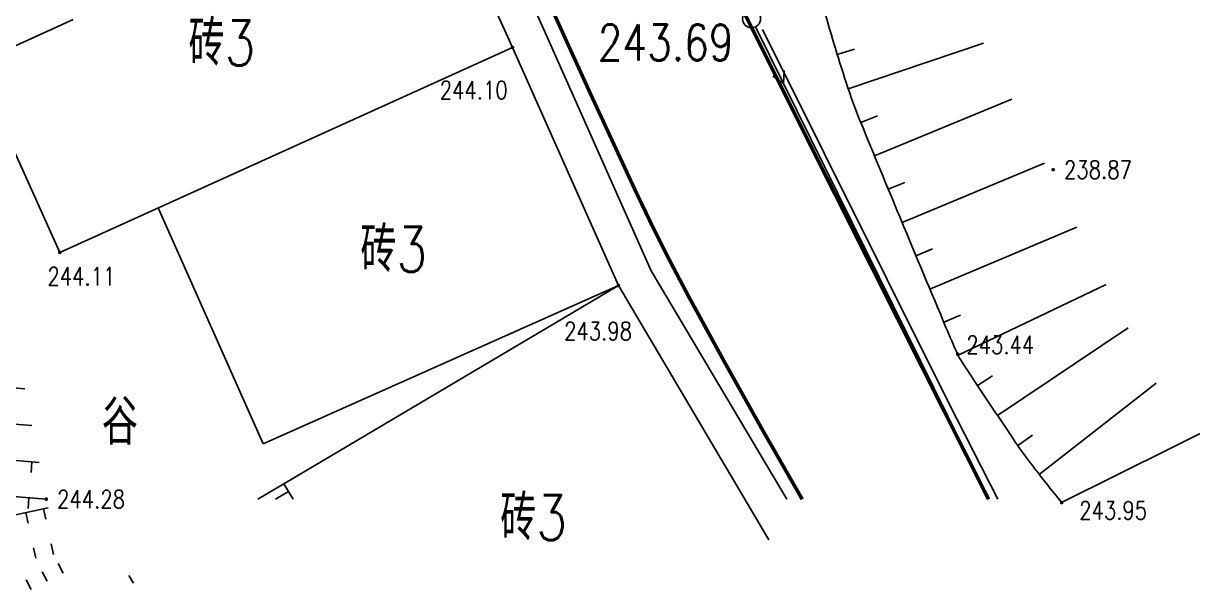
# Model space of a CAD drawing. Extents: x 453486 to 453811, y 3475287 to 3475420.
# Drawn here: x 453546.61 to 453579.09, y 3475287.32 to 3475303.03 of the extents above; entities that cross this region are included whole.
import ezdxf
from ezdxf.enums import TextEntityAlignment as Align

# ---------------------------------------------------------------- set-up
doc = ezdxf.new("R2010")
doc.units = 0
doc.header["$MEASUREMENT"] = 0
doc.layers.add('DX', color=9, linetype='Continuous')
doc.layers.add('GCD', color=9, linetype='Continuous')
doc.styles.add('HZ', font='rs.shx', dxfattribs={"width": 0.8, "bigfont": 'hztxt.shx'})

# ---------------------------------------------------------------- blocks, each defined once
blk = doc.blocks.new('GC200X')
blk = doc.blocks.new('GC200')
at = {"linetype": 'Continuous', "const_width": 0.2, "flags": 128}
blk.add_lwpolyline([(-0.1, 0, 1), (0.1, 0, 1)], format="xyb", close=True, dxfattribs=at)
blk = doc.blocks.new('gc013b')
at = {"linetype": 'Continuous'}
blk.add_line((0.5, 0), (4, 0), dxfattribs=at)
at = {"linetype": 'Continuous', "flags": 128}
blk.add_lwpolyline([(3.388, 0.354), (4, 0), (3.388, -0.354)], dxfattribs=at)
blk = doc.blocks.new('gc170')
at = {"linetype": 'Continuous'}
blk.add_circle((0, 0), 0.5, dxfattribs=at)

msp = doc.modelspace()

# ---------------------------------------------------------------- linework, layer by layer
at = {"layer": 'DX', "linetype": 'Continuous'}
for p, q in [((453569.523, 3475301.213), (453573.281, 3475302.485)), ((453569.523, 3475301.213), (453573.281, 3475302.485)), ((453569.219, 3475302.166), (453569.696, 3475302.313)), ((453569.219, 3475302.166), (453569.696, 3475302.313)), ((453573.429, 3475289.826), (453567.725, 3475301.367)), ((453573.429, 3475289.826), (453567.725, 3475301.367)), ((453570.254, 3475299.352), (453574.071, 3475300.93)), ((453570.254, 3475299.352), (453574.071, 3475300.93)), ((453569.873, 3475300.277), (453570.336, 3475300.466)), ((453569.873, 3475300.277), (453570.336, 3475300.466)), ((453571.019, 3475297.504), (453574.975, 3475299.149)), ((453571.019, 3475297.504), (453574.975, 3475299.149)), ((453570.637, 3475298.428), (453571.099, 3475298.619)), ((453570.637, 3475298.428), (453571.099, 3475298.619)), ((453571.791, 3475295.659), (453575.877, 3475297.375)), ((453571.791, 3475295.659), (453575.877, 3475297.375)), ((453571.404, 3475296.581), (453571.865, 3475296.774)), ((453571.404, 3475296.581), (453571.865, 3475296.774)), ((453572.577, 3475293.82), (453576.685, 3475295.784)), ((453572.577, 3475293.82), (453576.685, 3475295.784)), ((453572.179, 3475294.737), (453572.639, 3475294.932)), ((453572.179, 3475294.737), (453572.639, 3475294.932)), ((453573.671, 3475292.147), (453577.296, 3475294.581)), ((453573.671, 3475292.147), (453577.296, 3475294.581)), ((453538.394, 3475293.572), (453546.65, 3475292.888)), ((453538.394, 3475293.572), (453546.65, 3475292.888)), ((453573.116, 3475292.979), (453573.533, 3475293.255)), ((453573.116, 3475292.979), (453573.533, 3475293.255)), ((453574.828, 3475290.516), (453578.077, 3475293.046)), ((453574.828, 3475290.516), (453578.077, 3475293.046)), ((453538.312, 3475292.575), (453546.85, 3475291.868)), ((453538.312, 3475292.575), (453546.85, 3475291.868)), ((453538.229, 3475291.579), (453547.05, 3475290.848)), ((453538.229, 3475291.579), (453547.05, 3475290.848)), ((453574.231, 3475291.318), (453574.643, 3475291.603)), ((453574.231, 3475291.318), (453574.643, 3475291.603)), ((453546.85, 3475290.864), (453546.825, 3475290.565)), ((453546.85, 3475290.864), (453546.825, 3475290.565)), ((453538.147, 3475290.582), (453547.249, 3475289.828)), ((453538.147, 3475290.582), (453547.249, 3475289.828)), ((453553.847, 3475290.256), (453553.974, 3475290.04)), ((453553.847, 3475290.256), (453553.974, 3475290.04)), ((453546.767, 3475289.868), (453546.742, 3475289.569)), ((453546.767, 3475289.868), (453546.742, 3475289.569)), ((453538.232, 3475287.614), (453547.296, 3475289.591)), ((453538.232, 3475287.614), (453547.296, 3475289.591)), ((453546.684, 3475289.457), (453546.748, 3475289.164)), ((453546.684, 3475289.457), (453546.748, 3475289.164)), ((453547.172, 3475289.564), (453547.236, 3475289.271)), ((453547.172, 3475289.564), (453547.236, 3475289.271)), ((453546.897, 3475288.48), (453546.961, 3475288.187)), ((453546.897, 3475288.48), (453546.961, 3475288.187)), ((453547.385, 3475288.587), (453547.449, 3475288.294)), ((453547.385, 3475288.587), (453547.449, 3475288.294)), ((453547.136, 3475287.815), (453547.274, 3475287.548)), ((453547.136, 3475287.815), (453547.274, 3475287.548)), ((453547.58, 3475288.045), (453547.718, 3475287.778)), ((453547.58, 3475288.045), (453547.718, 3475287.778)), ((453546.692, 3475287.585), (453546.829, 3475287.319)), ((453546.692, 3475287.585), (453546.829, 3475287.319)), ((453549.544, 3475287.708), (453549.672, 3475287.493)), ((453549.544, 3475287.708), (453549.672, 3475287.493))]:
    msp.add_line(p, q, dxfattribs=at)
for points, format in [([(453555.265, 3475346.919, -0.029319), (453556.762, 3475346.706, -0.143326), (453557.041, 3475346.559, -0.08124), (453558.899, 3475344.059, 0.03854), (453562.337, 3475338.502, 0.024532), (453569.641, 3475329.473, -0.066381), (453572.062, 3475325.909, -0.009552), (453573.05, 3475323.838, -0.003948), (453575.303, 3475318.765, -0.007131), (453578.894, 3475310.171, 0.00659), (453582.77, 3475300.868, 0.018668), (453586.687, 3475292.66, 0.007177), (453588.224, 3475289.826, 0.064428)], "xyb"), ([(453555.265, 3475346.919, -0.029319), (453556.762, 3475346.706, -0.143326), (453557.041, 3475346.559, -0.08124), (453558.899, 3475344.059, 0.03854), (453562.337, 3475338.502, 0.024532), (453569.641, 3475329.473, -0.066381), (453572.062, 3475325.909, -0.009552), (453573.05, 3475323.838, -0.003948), (453575.303, 3475318.765, -0.007131), (453578.894, 3475310.171, 0.00659), (453582.77, 3475300.868, 0.018668), (453586.687, 3475292.66, 0.007177), (453588.224, 3475289.826, 0.064428)], "xyb"), ([(453573.421, 3475289.826, 0.1, 0.1, -0.000032), (453571.236, 3475294.159, 0.1, 0.1, -0.000425), (453568.299, 3475299.999, 0.1, 0.1, -0.000718), (453566.567, 3475303.461, 0.1, 0.1, -0.01837), (453565.617, 3475305.556, 0.1, 0.1, -0.010222), (453564.129, 3475309.411, 0.1, 0.1, -0.01795), (453562.988, 3475312.948, 0.1, 0.1, 0.016824), (453561.779, 3475316.724, 0.1, 0.1, 0.006333), (453561.33, 3475317.931, 0.1, 0.1, 0.00682), (453560.884, 3475319.041, 0.1, 0.1, 0.040331), (453559.536, 3475321.65, 0.1, 0.1, 0.01427), (453554.954, 3475328.556, 0.1, 0.1, 0.012863), (453551.781, 3475332.816, 0.1, 0.1, -0.023048), (453550.059, 3475335.23, 0.1, 0.1, -0.005736), (453547.998, 3475338.5, 0.1, 0.1, -0.007296), (453546.446, 3475341.114, 0.1, 0.1, -0.001477), (453546.112, 3475341.699, 0.1, 0.1, -0.002437), (453545.912, 3475342.056, 0.1, 0.1, -0.02409), (453545.763, 3475342.359, 0.1, 0.1, -0.017753), (453545.595, 3475342.786, 0.1, 0.1, -0.105275), (453545.576, 3475342.934, 0.1, 0.1, -0.046117), (453545.634, 3475343.268, 0.1, 0.1, 0)], "xyseb"), ([(453573.421, 3475289.826, 0.1, 0.1, -0.000032), (453571.236, 3475294.159, 0.1, 0.1, -0.000425), (453568.299, 3475299.999, 0.1, 0.1, -0.000718), (453566.567, 3475303.461, 0.1, 0.1, -0.01837), (453565.617, 3475305.556, 0.1, 0.1, -0.010222), (453564.129, 3475309.411, 0.1, 0.1, -0.01795), (453562.988, 3475312.948, 0.1, 0.1, 0.016824), (453561.779, 3475316.724, 0.1, 0.1, 0.006333), (453561.33, 3475317.931, 0.1, 0.1, 0.00682), (453560.884, 3475319.041, 0.1, 0.1, 0.040331), (453559.536, 3475321.65, 0.1, 0.1, 0.01427), (453554.954, 3475328.556, 0.1, 0.1, 0.012863), (453551.781, 3475332.816, 0.1, 0.1, -0.023048), (453550.059, 3475335.23, 0.1, 0.1, -0.005736), (453547.998, 3475338.5, 0.1, 0.1, -0.007296), (453546.446, 3475341.114, 0.1, 0.1, -0.001477), (453546.112, 3475341.699, 0.1, 0.1, -0.002437), (453545.912, 3475342.056, 0.1, 0.1, -0.02409), (453545.763, 3475342.359, 0.1, 0.1, -0.017753), (453545.595, 3475342.786, 0.1, 0.1, -0.105275), (453545.576, 3475342.934, 0.1, 0.1, -0.046117), (453545.634, 3475343.268, 0.1, 0.1, 0)], "xyseb")]:
    msp.add_lwpolyline(points, format=format, dxfattribs=at)
at = {"layer": 'DX', "linetype": 'Continuous', "const_width": 0.1}
msp.add_lwpolyline([(453568.245, 3475289.826, 0.00014), (453568.147, 3475289.997, -0.007432), (453565.079, 3475295.474, -0.014488), (453563.618, 3475298.374, -0.005238), (453559.896, 3475306.548, -0.005602), (453558.856, 3475308.97, -0.045015), (453558.758, 3475309.284, -0.055256), (453558.701, 3475309.824, 0.023108), (453558.65, 3475311.118, 0.008339), (453558.466, 3475312.895, 0.006043), (453558.143, 3475315.34, 0.037736), (453557.44, 3475318.499, 0.061654), (453556.635, 3475320.314, 0.026128), (453554.895, 3475322.895, -0.014663), (453551.692, 3475327.42, -0.003526), (453548.883, 3475331.712, 0.003016), (453545.604, 3475336.733, 0.020251), (453541.75, 3475342.075, 0.101916), (453540.74, 3475342.929, 0.056077), (453540.25, 3475343.129, 0.019267), (453538.754, 3475343.489, 0.027399), (453538.006, 3475343.597, 0.021259), (453537.034, 3475343.642)], format="xyb", dxfattribs=at)
msp.add_lwpolyline([(453568.245, 3475289.826, 0.00014), (453568.147, 3475289.997, -0.007432), (453565.079, 3475295.474, -0.014488), (453563.618, 3475298.374, -0.005238), (453559.896, 3475306.548, -0.005602), (453558.856, 3475308.97, -0.045015), (453558.758, 3475309.284, -0.055256), (453558.701, 3475309.824, 0.023108), (453558.65, 3475311.118, 0.008339), (453558.466, 3475312.895, 0.006043), (453558.143, 3475315.34, 0.037736), (453557.44, 3475318.499, 0.061654), (453556.635, 3475320.314, 0.026128), (453554.895, 3475322.895, -0.014663), (453551.692, 3475327.42, -0.003526), (453548.883, 3475331.712, 0.003016), (453545.604, 3475336.733, 0.020251), (453541.75, 3475342.075, 0.101916), (453540.74, 3475342.929, 0.056077), (453540.25, 3475343.129, 0.019267), (453538.754, 3475343.489, 0.027399), (453538.006, 3475343.597, 0.021259), (453537.034, 3475343.642)], format="xyb", dxfattribs=at)
at = {"layer": 'DX', "linetype": 'Continuous', "flags": 128}
for points in [[(453567.814, 3475289.826), (453564.053, 3475296.165), (453561.109, 3475302.775), (453558.168, 3475309.276), (453557.257, 3475308.864)], [(453567.814, 3475289.826), (453564.053, 3475296.165), (453561.109, 3475302.775), (453558.168, 3475309.276), (453557.257, 3475308.864)], [(453557.257, 3475308.864), (453560.198, 3475302.363)], [(453557.257, 3475308.864), (453560.198, 3475302.363)], [(453545.261, 3475301.9), (453547.994, 3475303.137)], [(453545.261, 3475301.9), (453547.994, 3475303.137)], [(453567.145, 3475302.862), (453572.316, 3475292.494), (453573.675, 3475289.826)], [(453567.145, 3475302.862), (453572.316, 3475292.494), (453573.675, 3475289.826)], [(453547.625, 3475296.675), (453560.198, 3475302.363)], [(453547.625, 3475296.675), (453560.198, 3475302.363)], [(453560.198, 3475302.363), (453563.14, 3475295.758)], [(453560.198, 3475302.363), (453563.14, 3475295.758)], [(453545.261, 3475301.9), (453547.625, 3475296.675)], [(453545.261, 3475301.9), (453547.625, 3475296.675)], [(453550.358, 3475297.911), (453553.274, 3475291.364)], [(453550.358, 3475297.911), (453553.274, 3475291.364)], [(453563.14, 3475295.758), (453553.274, 3475291.364)], [(453563.14, 3475295.758), (453553.274, 3475291.364)], [(453553.847, 3475290.256), (453563.14, 3475295.758)], [(453553.847, 3475290.256), (453563.14, 3475295.758)], [(453563.14, 3475295.758), (453567.319, 3475288.7)], [(453563.14, 3475295.758), (453567.319, 3475288.7)], [(453584.654, 3475294.304), (453575.451, 3475289.734)], [(453584.654, 3475294.304), (453575.451, 3475289.734)], [(453553.847, 3475290.256), (453553.121, 3475289.826)], [(453553.847, 3475290.256), (453553.121, 3475289.826)], [(453553.974, 3475290.04), (453553.612, 3475289.826)], [(453553.974, 3475290.04), (453553.612, 3475289.826)], [(453553.847, 3475290.256), (453554.101, 3475289.826)], [(453553.847, 3475290.256), (453554.101, 3475289.826)]]:
    msp.add_lwpolyline(points, dxfattribs=at)
msp.add_lwpolyline([(453568.811, 3475303.556, 0.010685), (453569.465, 3475301.39, 0.019258), (453569.899, 3475300.213, 0.000116), (453570.759, 3475298.131, 0.00043), (453570.992, 3475297.571, 0.00142), (453572.239, 3475294.595, 0.00566), (453572.562, 3475293.853, 0.039888), (453572.679, 3475293.64, 0.003601), (453574.172, 3475291.405, 0.014291), (453574.595, 3475290.819, 0.007479), (453575.451, 3475289.734)], format="xyb", dxfattribs=at)
msp.add_lwpolyline([(453568.811, 3475303.556, 0.010685), (453569.465, 3475301.39, 0.019258), (453569.899, 3475300.213, 0.000116), (453570.759, 3475298.131, 0.00043), (453570.992, 3475297.571, 0.00142), (453572.239, 3475294.595, 0.00566), (453572.562, 3475293.853, 0.039888), (453572.679, 3475293.64, 0.003601), (453574.172, 3475291.405, 0.014291), (453574.595, 3475290.819, 0.007479), (453575.451, 3475289.734)], format="xyb", dxfattribs=at)

# ---------------------------------------------------------------- block references
at = {"layer": 'DX', "linetype": 'Continuous', "xscale": 0.5, "yscale": 0.5}
msp.add_blockref('gc170', (453566.839, 3475303.16), dxfattribs=at)
msp.add_blockref('gc170', (453566.839, 3475303.16), dxfattribs=at)
at = {"layer": 'DX', "linetype": 'Continuous', "xscale": 0.5000000001607942, "yscale": 0.5, "rotation": 296.299310176825}
msp.add_blockref('gc013b', (453566.839, 3475303.16), dxfattribs=at)
msp.add_blockref('gc013b', (453566.839, 3475303.16), dxfattribs=at)
at = {"layer": 'DX', "linetype": 'Continuous'}
ref = msp.add_blockref('GC200X', (453566.839, 3475303.16, 243.686), dxfattribs=dict(at, xscale=0.5, yscale=0.5, zscale=0.5))
ref.add_attrib('height', '243.69', dxfattribs={"layer": 'GCD', "linetype": 'Continuous', "height": 1, "style": 'HZ', "width": 0.8}).set_placement((453562.566, 3475302.498, 243.686), align=Align.MIDDLE_LEFT)
ref = msp.add_blockref('GC200X', (453566.839, 3475303.16, 243.686), dxfattribs=dict(at, xscale=0.5, yscale=0.5, zscale=0.5))
ref.add_attrib('height', '243.69', dxfattribs={"layer": 'GCD', "linetype": 'Continuous', "height": 1, "style": 'HZ', "width": 0.8}).set_placement((453562.566, 3475302.498, 243.686), align=Align.MIDDLE_LEFT)
ref = msp.add_blockref('GC200', (453560.198, 3475302.363, 244.095), dxfattribs=dict(at, xscale=0.25, yscale=0.25, zscale=0.25))
ref.add_attrib('height', '244.10', dxfattribs={"layer": 'GCD', "linetype": 'Continuous', "height": 0.5, "style": 'HZ', "width": 0.8}).set_placement((453558.178, 3475301.179, 244.095), align=Align.MIDDLE_LEFT)
ref = msp.add_blockref('GC200', (453560.198, 3475302.363, 244.095), dxfattribs=dict(at, xscale=0.25, yscale=0.25, zscale=0.25))
ref.add_attrib('height', '244.10', dxfattribs={"layer": 'GCD', "linetype": 'Continuous', "height": 0.5, "style": 'HZ', "width": 0.8}).set_placement((453558.178, 3475301.179, 244.095), align=Align.MIDDLE_LEFT)
ref = msp.add_blockref('GC200', (453575.217, 3475298.971, 238.87), dxfattribs=dict(at, xscale=0.25, yscale=0.25, zscale=0.25))
ref.add_attrib('height', '238.87', dxfattribs={"layer": 'GCD', "linetype": 'Continuous', "height": 0.5, "style": 'HZ', "width": 0.8}).set_placement((453575.517, 3475298.971, 238.87), align=Align.MIDDLE_LEFT)
ref = msp.add_blockref('GC200', (453575.217, 3475298.971, 238.87), dxfattribs=dict(at, xscale=0.25, yscale=0.25, zscale=0.25))
ref.add_attrib('height', '238.87', dxfattribs={"layer": 'GCD', "linetype": 'Continuous', "height": 0.5, "style": 'HZ', "width": 0.8}).set_placement((453575.517, 3475298.971, 238.87), align=Align.MIDDLE_LEFT)
ref = msp.add_blockref('GC200', (453547.625, 3475296.675, 244.11), dxfattribs=dict(at, xscale=0.25, yscale=0.25, zscale=0.25))
ref.add_attrib('height', '244.11', dxfattribs={"layer": 'GCD', "linetype": 'Continuous', "height": 0.5, "style": 'HZ', "width": 0.8}).set_placement((453547.28, 3475296.012, 244.11), align=Align.MIDDLE_LEFT)
ref = msp.add_blockref('GC200', (453547.625, 3475296.675, 244.11), dxfattribs=dict(at, xscale=0.25, yscale=0.25, zscale=0.25))
ref.add_attrib('height', '244.11', dxfattribs={"layer": 'GCD', "linetype": 'Continuous', "height": 0.5, "style": 'HZ', "width": 0.8}).set_placement((453547.28, 3475296.012, 244.11), align=Align.MIDDLE_LEFT)
ref = msp.add_blockref('GC200', (453563.14, 3475295.758, 243.982), dxfattribs=dict(at, xscale=0.25, yscale=0.25, zscale=0.25))
ref.add_attrib('height', '243.98', dxfattribs={"layer": 'GCD', "linetype": 'Continuous', "height": 0.5, "style": 'HZ', "width": 0.8}).set_placement((453561.632, 3475294.493, 243.982), align=Align.MIDDLE_LEFT)
ref = msp.add_blockref('GC200', (453563.14, 3475295.758, 243.982), dxfattribs=dict(at, xscale=0.25, yscale=0.25, zscale=0.25))
ref.add_attrib('height', '243.98', dxfattribs={"layer": 'GCD', "linetype": 'Continuous', "height": 0.5, "style": 'HZ', "width": 0.8}).set_placement((453561.632, 3475294.493, 243.982), align=Align.MIDDLE_LEFT)
ref = msp.add_blockref('GC200', (453572.562, 3475293.853, 243.437), dxfattribs=dict(at, xscale=0.25, yscale=0.25, zscale=0.25))
ref.add_attrib('height', '243.44', dxfattribs={"layer": 'GCD', "linetype": 'Continuous', "height": 0.5, "style": 'HZ', "width": 0.8}).set_placement((453572.804, 3475294.114, 243.437), align=Align.MIDDLE_LEFT)
ref = msp.add_blockref('GC200', (453572.562, 3475293.853, 243.437), dxfattribs=dict(at, xscale=0.25, yscale=0.25, zscale=0.25))
ref.add_attrib('height', '243.44', dxfattribs={"layer": 'GCD', "linetype": 'Continuous', "height": 0.5, "style": 'HZ', "width": 0.8}).set_placement((453572.804, 3475294.114, 243.437), align=Align.MIDDLE_LEFT)
ref = msp.add_blockref('GC200', (453547.249, 3475289.828, 244.28), dxfattribs=dict(at, xscale=0.25, yscale=0.25, zscale=0.25))
ref.add_attrib('height', '244.28', dxfattribs={"layer": 'GCD', "linetype": 'Continuous', "height": 0.5, "style": 'HZ', "width": 0.8}).set_placement((453547.549, 3475289.828, 244.28), align=Align.MIDDLE_LEFT)
ref = msp.add_blockref('GC200', (453547.249, 3475289.828, 244.28), dxfattribs=dict(at, xscale=0.25, yscale=0.25, zscale=0.25))
ref.add_attrib('height', '244.28', dxfattribs={"layer": 'GCD', "linetype": 'Continuous', "height": 0.5, "style": 'HZ', "width": 0.8}).set_placement((453547.549, 3475289.828, 244.28), align=Align.MIDDLE_LEFT)
ref = msp.add_blockref('GC200', (453575.451, 3475289.734, 243.947), dxfattribs=dict(at, xscale=0.25, yscale=0.25, zscale=0.25))
ref.add_attrib('height', '243.95', dxfattribs={"layer": 'GCD', "linetype": 'Continuous', "height": 0.5, "style": 'HZ', "width": 0.8}).set_placement((453575.94, 3475289.516, 243.947), align=Align.MIDDLE_LEFT)
ref = msp.add_blockref('GC200', (453575.451, 3475289.734, 243.947), dxfattribs=dict(at, xscale=0.25, yscale=0.25, zscale=0.25))
ref.add_attrib('height', '243.95', dxfattribs={"layer": 'GCD', "linetype": 'Continuous', "height": 0.5, "style": 'HZ', "width": 0.8}).set_placement((453575.94, 3475289.516, 243.947), align=Align.MIDDLE_LEFT)

# ---------------------------------------------------------------- texts
at = {"layer": 'DX', "linetype": 'Continuous', "style": 'HZ', "width": 0.8}
for s, p in [('砖3', (453552.128, 3475302.548)), ('砖3', (453552.128, 3475302.548)), ('砖3', (453556.901, 3475296.822)), ('砖3', (453556.901, 3475296.822)), ('谷', (453549.293, 3475292.017)), ('谷', (453549.293, 3475292.017)), ('砖3', (453560.785, 3475289.379)), ('砖3', (453560.785, 3475289.379))]:
    msp.add_text(s, height=1.25, dxfattribs=at).set_placement(p, align=Align.MIDDLE)

doc.saveas('drawing.dxf')
